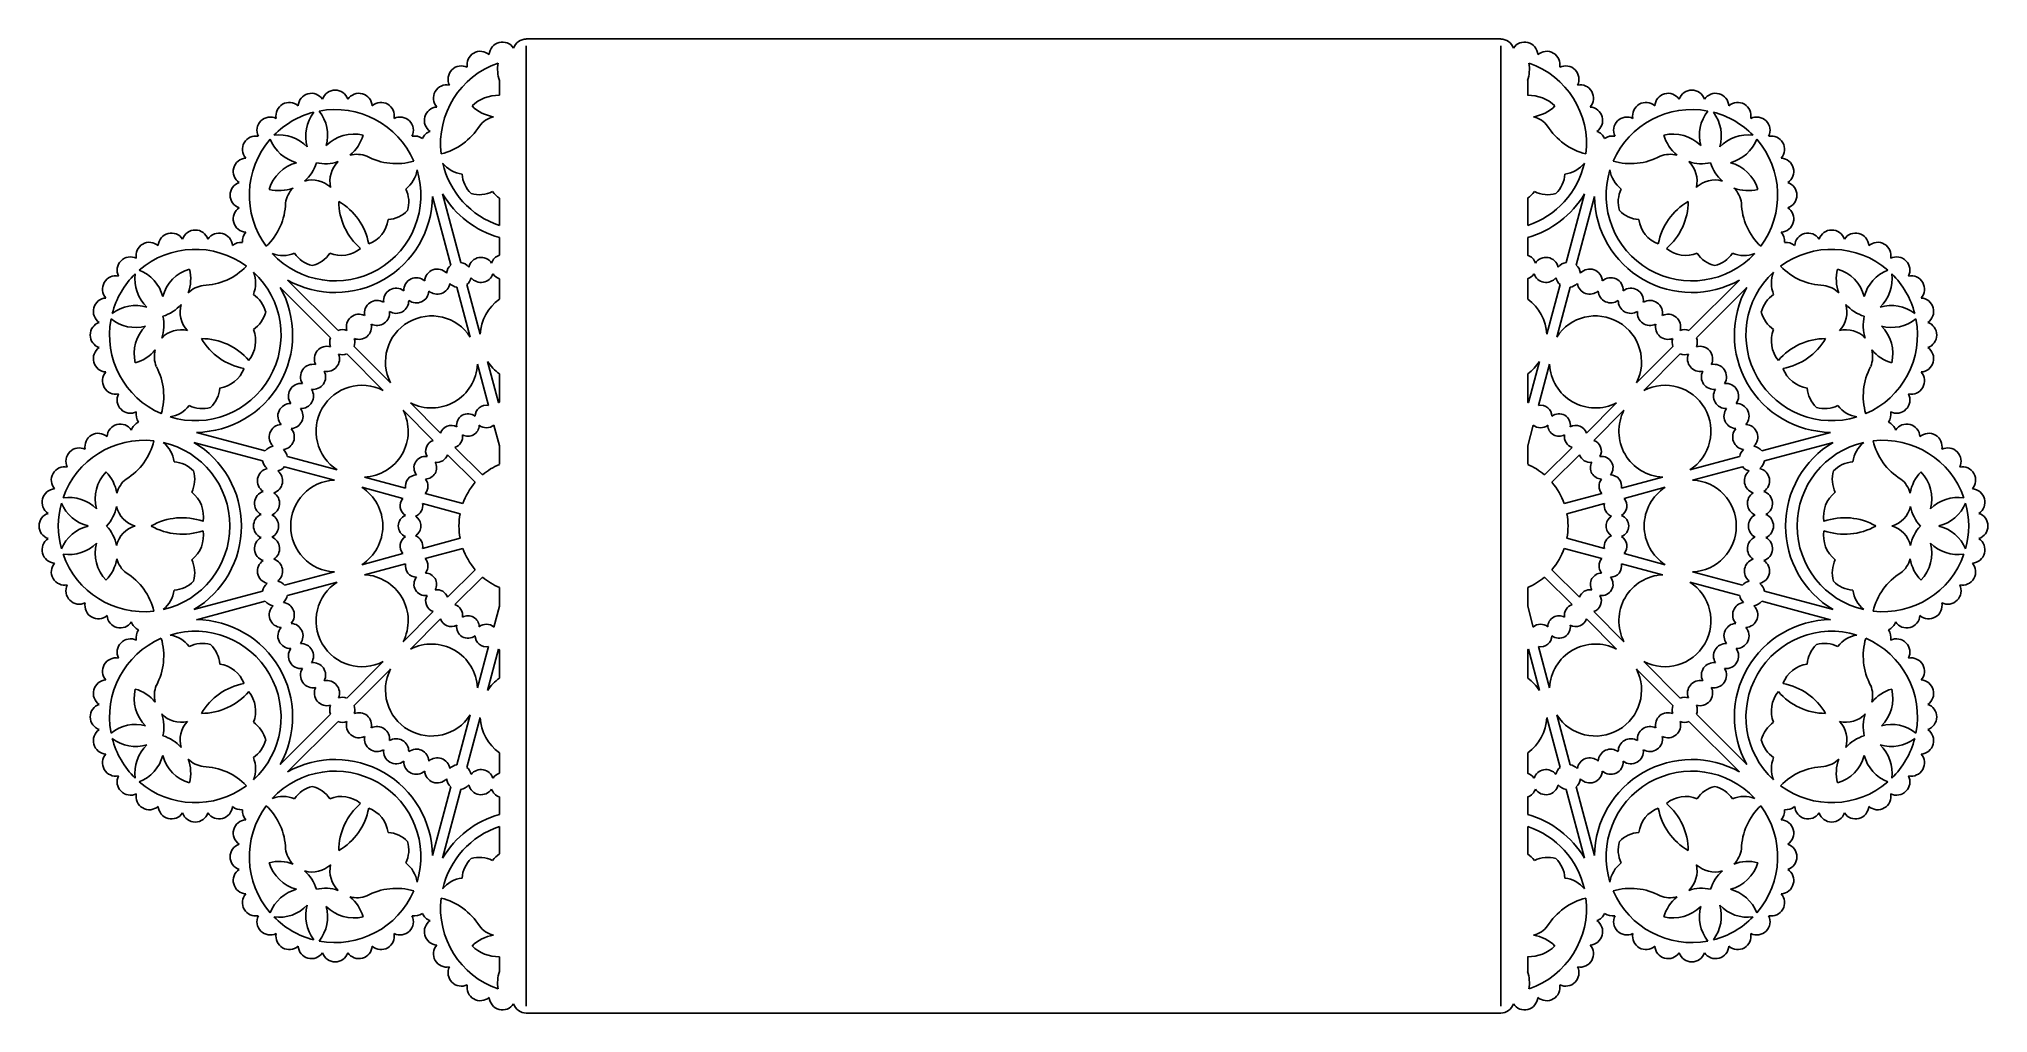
# Model space of a CAD drawing. Extents: x 41 to 331, y 42 to 187.
import ezdxf

# ---------------------------------------------------------------- set-up
doc = ezdxf.new("R2010")
doc.units = 0
doc.layers.get('0').update_dxf_attribs({"linetype": 'CONTINUOUS'})

msp = doc.modelspace()

# ---------------------------------------------------------------- linework, layer by layer
for p, q in [((113.1, 187.2), (258.1, 187.2)), ((113.1, 186.16), (113.1, 43.23)), ((258.1, 186.16), (258.1, 43.23)), ((109.1, 181), (109.1, 178.82)), ((262.1, 181), (262.1, 178.82)), ((101.88, 153.54), (99.15, 163.75)), ((100.65, 164.15), (103.38, 153.94)), ((109.1, 163.52), (109.1, 159.44)), ((262.1, 163.52), (262.1, 159.44)), ((270.54, 164.15), (267.81, 153.94)), ((269.31, 153.54), (272.04, 163.75)), ((109.1, 157.64), (109.1, 155.03)), ((262.1, 157.64), (262.1, 155.03)), ((77.59, 151.3), (85.06, 143.83)), ((109.1, 151.5), (109.1, 148.46)), ((262.1, 151.5), (262.1, 148.46)), ((293.6, 151.3), (286.13, 143.83)), ((83.97, 142.73), (76.49, 150.2)), ((104.75, 142.83), (102.77, 150.24)), ((104.27, 150.64), (106.25, 143.23)), ((266.92, 150.64), (264.94, 143.23)), ((266.44, 142.83), (268.42, 150.24)), ((287.22, 142.73), (294.7, 150.2)), ((91.81, 134.89), (86.38, 140.32)), ((87.48, 141.41), (92.9, 135.99)), ((283.71, 141.41), (278.29, 135.99)), ((279.38, 134.89), (284.81, 140.32)), ((107.48, 132.65), (105.84, 138.78)), ((107.34, 139.19), (108.98, 133.06)), ((109.1, 137.34), (109.1, 133.15)), ((262.1, 137.34), (262.1, 133.15)), ((263.85, 139.19), (262.21, 133.06)), ((263.71, 132.65), (265.35, 138.78)), ((99.25, 127.44), (94.77, 131.93)), ((95.87, 133.03), (100.35, 128.54)), ((275.33, 133.03), (270.84, 128.54)), ((271.94, 127.44), (276.42, 131.93)), ((64.05, 128.64), (74.26, 125.91)), ((109.1, 126.63), (108.26, 129.73)), ((262.1, 126.63), (262.93, 129.73)), ((307.14, 128.64), (296.94, 125.91)), ((73.85, 124.41), (63.64, 127.14)), ((77.55, 125.03), (84.97, 123.04)), ((105.49, 121.21), (101.39, 125.3)), ((102.49, 126.4), (106.59, 122.3)), ((109.1, 126.63), (109.1, 123.88)), ((262.1, 126.63), (262.1, 123.88)), ((268.7, 126.4), (264.6, 122.3)), ((265.7, 121.21), (269.8, 125.3)), ((293.64, 125.03), (286.23, 123.04)), ((297.34, 124.41), (307.55, 127.14)), ((84.56, 121.54), (77.15, 123.53)), ((89.01, 121.96), (95.14, 120.31)), ((282.18, 121.96), (276.05, 120.31)), ((286.63, 121.54), (294.04, 123.53)), ((94.74, 118.81), (88.61, 120.46)), ((98.06, 119.53), (103.66, 118.03)), ((273.13, 119.53), (267.53, 118.03)), ((276.45, 118.81), (282.58, 120.46)), ((103.25, 116.53), (97.66, 118.03)), ((267.94, 116.53), (273.53, 118.03)), ((88.61, 108.94), (94.74, 110.58)), ((97.66, 111.37), (103.25, 112.87)), ((103.66, 111.37), (98.06, 109.87)), ((267.53, 111.37), (273.13, 109.87)), ((273.53, 111.37), (267.94, 112.87)), ((282.58, 108.94), (276.45, 110.58)), ((77.15, 105.87), (84.56, 107.86)), ((95.14, 109.08), (89.01, 107.44)), ((101.39, 104.09), (105.49, 108.19)), ((269.8, 104.09), (265.7, 108.19)), ((276.05, 109.08), (282.18, 107.44)), ((294.04, 105.87), (286.63, 107.86)), ((63.64, 102.25), (73.85, 104.99)), ((84.97, 106.36), (77.55, 104.37)), ((106.59, 107.09), (102.49, 103)), ((109.1, 105.52), (109.1, 102.77)), ((262.1, 105.52), (262.1, 102.77)), ((264.6, 107.09), (268.7, 103)), ((286.23, 106.36), (293.64, 104.37)), ((307.55, 102.25), (297.34, 104.99)), ((74.26, 103.49), (64.05, 100.75)), ((94.77, 97.47), (99.25, 101.96)), ((108.26, 99.66), (109.1, 102.77)), ((262.93, 99.66), (262.1, 102.77)), ((276.42, 97.47), (271.94, 101.96)), ((296.94, 103.49), (307.14, 100.75)), ((100.35, 100.86), (95.87, 96.37)), ((270.84, 100.86), (275.33, 96.37)), ((105.84, 90.61), (107.48, 96.74)), ((108.98, 96.34), (107.34, 90.21)), ((109.1, 96.25), (109.1, 92.06)), ((262.1, 96.25), (262.1, 92.06)), ((262.21, 96.34), (263.85, 90.21)), ((265.35, 90.61), (263.71, 96.74)), ((86.38, 89.08), (91.81, 94.51)), ((92.9, 93.41), (87.48, 87.98)), ((278.29, 93.41), (283.71, 87.98)), ((284.81, 89.08), (279.38, 94.51)), ((76.49, 79.19), (83.97, 86.67)), ((85.06, 85.57), (77.59, 78.1)), ((102.77, 79.16), (104.75, 86.57)), ((106.25, 86.17), (104.27, 78.75)), ((264.94, 86.17), (266.92, 78.75)), ((268.42, 79.16), (266.44, 86.57)), ((286.13, 85.57), (293.6, 78.1)), ((294.7, 79.19), (287.22, 86.67)), ((109.1, 80.94), (109.1, 77.9)), ((262.1, 80.94), (262.1, 77.9)), ((99.15, 65.65), (101.88, 75.86)), ((103.38, 75.46), (100.65, 65.25)), ((267.81, 75.46), (270.54, 65.25)), ((272.04, 65.65), (269.31, 75.86)), ((109.1, 74.37), (109.1, 71.76)), ((262.1, 74.37), (262.1, 71.76)), ((109.1, 69.95), (109.1, 65.88)), ((262.1, 69.95), (262.1, 65.88)), ((109.1, 50.58), (109.1, 48.4)), ((262.1, 50.58), (262.1, 48.4)), ((113.1, 42.2), (258.1, 42.2))]:
    msp.add_line(p, q)
for centre, radius, start, end in [((109.56, 184.75), 1.98, 33.5808, 176.4192), ((113.1, 185.21), 1.98, 90, 161.4192), ((258.1, 185.21), 1.98, 18.5808, 90), ((261.63, 184.75), 1.98, 3.5808, 146.4192), ((113.1, 171.56), 12.76, 109.2062, 186.5808), ((103.44, 181.21), 1.98, 63.5808, 206.4192), ((106.27, 183.38), 1.98, 48.5808, 191.4192), ((114.62, 182.73), 5.79, 171.2787, 197.3918), ((256.57, 182.73), 5.79, 342.6082, 8.7213), ((258.1, 171.56), 12.76, 353.4192, 70.7938), ((264.92, 183.38), 1.98, 348.5808, 131.4192), ((267.75, 181.21), 1.98, 333.5808, 116.4192), ((101.27, 178.39), 1.98, 78.5808, 221.4192), ((269.92, 178.39), 1.98, 318.5808, 101.4192), ((77.84, 175.77), 1.98, 48.5808, 191.4192), ((81.13, 177.13), 1.98, 33.5808, 176.4192), ((84.66, 177.6), 1.98, 18.5808, 161.4192), ((88.2, 177.13), 1.98, 3.5808, 146.4192), ((91.49, 175.77), 1.98, 348.5808, 131.4192), ((99.91, 175.09), 1.98, 93.5808, 236.4192), ((109.02, 173.03), 5.79, 89.26, 133.6072), ((109.1, 181.34), 5.79, 225.2844, 261.0724), ((262.17, 173.03), 5.79, 46.3928, 90.74), ((262.09, 181.34), 5.79, 278.9276, 314.7156), ((271.28, 175.09), 1.98, 303.5808, 86.4192), ((279.7, 175.77), 1.98, 48.5808, 191.4192), ((282.99, 177.13), 1.98, 33.5808, 176.4192), ((286.53, 177.6), 1.98, 18.5808, 161.4192), ((290.06, 177.13), 1.98, 3.5808, 146.4192), ((293.35, 175.77), 1.98, 348.5808, 131.4192), ((75.01, 173.6), 1.98, 63.5808, 206.4192), ((84.66, 163.94), 12.76, 104.508, 135.492), ((86.07, 172.77), 5.79, 142.5452, 196.3928), ((84.66, 163.94), 12.76, 23.4192, 100.7938), ((77.76, 172.85), 5.79, 344.7156, 38.7213), ((94.32, 173.6), 1.98, 333.5808, 116.4192), ((98.24, 179.11), 9.27, 283.6142, 328.2409), ((109.27, 171.77), 4, 105.4451, 141.9745), ((261.92, 171.77), 4, 38.0255, 74.5549), ((272.95, 179.11), 9.27, 211.7591, 256.3858), ((286.53, 163.94), 12.76, 79.2062, 156.5808), ((276.87, 173.6), 1.98, 63.5808, 206.4192), ((293.43, 172.85), 5.79, 141.2787, 195.2844), ((285.13, 172.77), 5.79, 343.6072, 37.4548), ((286.53, 163.94), 12.76, 44.508, 75.492), ((296.18, 173.6), 1.98, 333.5808, 116.4192), ((72.84, 170.77), 1.98, 78.5808, 221.4192), ((84.66, 163.94), 12.76, 139.2062, 216.5808), ((80.4, 174.38), 5.79, 201.2787, 255.2844), ((76.32, 167.14), 5.79, 43.6072, 97.4548), ((87.46, 167.25), 5.79, 76.3928, 135.2844), ((83.23, 174.41), 5.79, 308.9276, 344.7156), ((96.49, 170.77), 1.98, 54.6277, 101.4192), ((99.44, 171.56), 1.98, 108.5808, 155.3723), ((271.75, 171.56), 1.98, 24.6277, 71.4192), ((274.7, 170.77), 1.98, 78.5808, 125.3723), ((283.73, 167.25), 5.79, 44.7156, 103.6072), ((287.96, 174.41), 5.79, 195.2844, 231.0724), ((294.87, 167.14), 5.79, 82.5452, 136.3928), ((290.79, 174.38), 5.79, 284.7156, 338.7213), ((286.53, 163.94), 12.76, 323.4192, 40.7938), ((298.35, 170.77), 1.98, 318.5808, 101.4192), ((71.48, 167.48), 1.98, 93.5808, 236.4192), ((80.4, 163.18), 5.79, 104.7156, 163.6072), ((76.32, 170.41), 5.79, 310.9092, 343.6072), ((83.23, 174.41), 5.79, 256.3928, 289.0908), ((87.88, 166.03), 4, 133.4635, 193.3476), ((87.88, 166.03), 4, 68.0255, 104.5549), ((93.76, 177.91), 9.27, 241.7591, 286.3858), ((104.15, 171.55), 4.5, 219.1106, 262.2956), ((113.1, 171.56), 12.76, 192.883, 251.7317), ((258.1, 171.56), 12.76, 288.2683, 347.117), ((267.04, 171.55), 4.5, 277.7044, 320.8894), ((277.43, 177.91), 9.27, 253.6142, 298.2409), ((283.31, 166.03), 4, 75.4451, 111.9745), ((283.31, 166.03), 4, 346.6524, 46.5365), ((287.96, 174.41), 5.79, 250.9092, 283.6072), ((294.87, 170.41), 5.79, 196.3928, 229.0908), ((290.79, 163.18), 5.79, 16.3928, 75.2844), ((299.71, 167.48), 1.98, 303.5808, 86.4192), ((71.01, 163.94), 1.98, 108.5808, 251.4192), ((84.66, 163.94), 12.76, 222.883, 17.117), ((81.25, 162.21), 4, 46.6524, 106.5365), ((92.42, 168.41), 4.5, 307.7044, 350.8894), ((108.03, 167.42), 4.5, 184.1743, 225.8454), ((263.16, 167.42), 4.5, 314.1546, 355.8257), ((286.53, 163.94), 12.76, 162.883, 317.117), ((278.77, 168.41), 4.5, 189.1106, 232.2956), ((289.94, 162.21), 4, 73.4635, 133.3476), ((300.18, 163.94), 1.98, 288.5808, 71.4192), ((68.02, 163.05), 9.27, 313.6142, 358.2409), ((76.32, 170.41), 5.79, 255.2844, 291.0724), ((81.25, 162.21), 4, 135.4451, 171.9745), ((84.66, 163.94), 14.49, 240.7715, 359.2285), ((94.47, 163.05), 9.27, 180.1953, 229.4937), ((80.54, 155.01), 9.27, 10.5063, 59.8047), ((91.12, 162.89), 4.5, 344.1546, 25.8257), ((113.1, 171.56), 14.49, 210.7715, 253.9706), ((106.12, 168.52), 4.5, 254.1546, 295.8257), ((111.64, 167.22), 4.5, 217.7044, 235.5157), ((259.55, 167.22), 4.5, 304.4843, 322.2956), ((258.1, 171.56), 14.49, 286.0294, 329.2285), ((265.07, 168.52), 4.5, 244.1743, 285.8454), ((286.53, 163.94), 14.49, 180.7715, 299.2285), ((280.07, 162.89), 4.5, 154.1743, 195.8454), ((290.65, 155.01), 9.27, 120.1953, 169.4937), ((276.72, 163.05), 9.27, 310.5063, 359.8047), ((289.94, 162.21), 4, 8.0255, 44.5549), ((294.87, 170.41), 5.79, 248.9276, 284.7156), ((303.17, 163.05), 9.27, 181.7591, 226.3858), ((71.48, 160.41), 1.98, 123.5808, 266.4192), ((88.09, 160.91), 4.5, 290.2895, 352.2956), ((92.22, 164.8), 4.5, 274.1743, 315.8454), ((278.97, 164.8), 4.5, 224.1546, 265.8257), ((283.1, 160.91), 4.5, 187.7044, 249.7105), ((299.71, 160.41), 1.98, 273.5808, 56.4192), ((57.02, 154.95), 1.98, 48.5808, 191.4192), ((60.32, 156.32), 1.98, 33.5808, 176.4192), ((63.85, 156.78), 1.98, 18.5808, 161.4192), ((67.39, 156.32), 1.98, 3.5808, 146.4192), ((70.68, 154.95), 1.98, 84.6277, 131.4192), ((72.84, 157.12), 1.98, 138.5808, 185.3723), ((298.35, 157.12), 1.98, 354.6277, 41.4192), ((300.51, 154.95), 1.98, 48.5808, 95.3723), ((303.81, 156.32), 1.98, 33.5808, 176.4192), ((307.34, 156.78), 1.98, 18.5808, 161.4192), ((310.87, 156.32), 1.98, 3.5808, 146.4192), ((314.17, 154.95), 1.98, 348.5808, 131.4192), ((54.2, 152.78), 1.98, 63.5808, 206.4192), ((63.85, 143.13), 12.76, 53.4192, 130.7938), ((76.92, 159.46), 4.5, 249.1106, 292.2956), ((82.35, 157.83), 4.5, 214.1743, 255.8454), ((80.15, 157.83), 4.5, 284.1546, 325.8257), ((85.57, 159.46), 4.5, 247.7044, 309.7105), ((103.08, 152.09), 1.87, 38.2513, 80.5347), ((106.37, 152.82), 1.87, 33.2513, 166.7487), ((109.72, 153.26), 1.87, 109.5086, 161.7487), ((261.47, 153.26), 1.87, 18.2513, 70.4914), ((264.82, 152.82), 1.87, 13.2513, 146.7487), ((268.11, 152.09), 1.87, 99.4653, 141.7487), ((285.62, 159.46), 4.5, 230.2895, 292.2956), ((291.04, 157.83), 4.5, 214.1743, 255.8454), ((288.84, 157.83), 4.5, 284.1546, 325.8257), ((294.27, 159.46), 4.5, 247.7044, 290.8894), ((307.34, 143.13), 12.76, 49.2062, 126.5808), ((316.99, 152.78), 1.98, 333.5808, 116.4192), ((52.03, 149.96), 1.98, 78.5808, 221.4192), ((63.85, 143.13), 12.76, 134.508, 165.492), ((60.65, 151.48), 5.79, 172.5452, 226.3928), ((53.41, 147.39), 5.79, 14.7156, 68.7213), ((64.62, 147.39), 5.79, 106.3928, 165.2844), ((63.85, 143.13), 12.76, 252.883, 47.117), ((57.38, 151.48), 5.79, 338.9276, 14.7156), ((64.75, 159.77), 9.27, 271.7591, 316.3858), ((68.33, 150.88), 4.5, 337.7044, 20.8894), ((96.74, 149.78), 1.87, 48.2513, 181.7487), ((99.86, 151.08), 1.87, 43.2513, 176.7487), ((99.86, 151.08), 1.87, 228.2513, 351.7487), ((103.08, 152.09), 1.87, 129.4653, 171.7487), ((103.08, 152.09), 1.87, 223.2513, 260.5347), ((103.08, 152.09), 1.87, 309.4653, 346.7487), ((106.37, 152.82), 1.87, 218.2513, 341.7487), ((109.72, 153.26), 1.87, 213.2513, 250.4914), ((261.47, 153.26), 1.87, 289.5086, 326.7487), ((264.82, 152.82), 1.87, 198.2513, 321.7487), ((268.11, 152.09), 1.87, 193.2513, 230.5347), ((268.11, 152.09), 1.87, 279.4653, 316.7487), ((268.11, 152.09), 1.87, 8.2513, 50.5347), ((271.34, 151.08), 1.87, 188.2513, 311.7487), ((271.34, 151.08), 1.87, 3.2513, 136.7487), ((274.46, 149.78), 1.87, 358.2513, 131.7487), ((307.34, 143.13), 12.76, 132.883, 287.117), ((302.86, 150.88), 4.5, 159.1106, 202.2956), ((306.45, 159.77), 9.27, 223.6142, 268.2409), ((313.81, 151.48), 5.79, 165.2844, 201.0724), ((306.57, 147.39), 5.79, 14.7156, 73.6072), ((317.78, 147.39), 5.79, 111.2787, 165.2844), ((310.54, 151.48), 5.79, 313.6072, 7.4548), ((307.34, 143.13), 12.76, 14.508, 45.492), ((319.16, 149.96), 1.98, 318.5808, 101.4192), ((50.66, 146.66), 1.98, 93.5808, 236.4192), ((65.59, 146.55), 4, 98.0255, 134.5549), ((63.85, 143.13), 14.49, 270.7715, 29.2285), ((69.97, 145.45), 4.5, 14.1546, 55.8257), ((90.89, 146.41), 1.87, 58.2513, 191.7487), ((93.74, 148.22), 1.87, 53.2513, 186.7487), ((93.74, 148.22), 1.87, 238.2513, 1.7487), ((96.74, 149.78), 1.87, 233.2513, 356.7487), ((113.1, 142.9), 6.85, 125.7319, 177.2044), ((258.1, 142.9), 6.85, 2.7956, 54.2681), ((274.46, 149.78), 1.87, 183.2513, 306.7487), ((277.45, 148.22), 1.87, 178.2513, 301.7487), ((277.45, 148.22), 1.87, 353.2513, 126.7487), ((280.3, 146.41), 1.87, 348.2513, 121.7487), ((307.34, 143.13), 14.49, 150.7715, 269.2285), ((301.22, 145.45), 4.5, 124.1743, 165.8454), ((305.6, 146.55), 4, 45.4451, 81.9745), ((320.53, 146.66), 1.98, 303.5808, 86.4192), ((50.2, 143.13), 1.98, 108.5808, 251.4192), ((63.85, 143.13), 12.76, 169.2062, 246.5808), ((54.94, 150.04), 5.79, 231.2787, 285.2844), ((55.02, 141.73), 5.79, 73.6072, 127.4548), ((53.39, 144.56), 5.79, 340.9092, 13.6072), ((57.38, 151.48), 5.79, 286.3928, 319.0908), ((65.59, 146.55), 4, 163.4635, 223.3476), ((69.97, 147.65), 4.5, 304.1743, 345.8454), ((88.21, 144.35), 1.87, 63.2513, 196.7487), ((90.89, 146.41), 1.87, 243.2513, 6.7487), ((99, 139.12), 6.85, 32.7956, 207.2044), ((272.19, 139.12), 6.85, 332.7956, 147.2044), ((280.3, 146.41), 1.87, 173.2513, 296.7487), ((282.98, 144.35), 1.87, 343.2513, 116.7487), ((301.22, 147.65), 4.5, 194.1546, 235.8257), ((305.6, 146.55), 4, 316.6524, 16.5365), ((313.81, 151.48), 5.79, 220.9092, 253.6072), ((317.81, 144.56), 5.79, 166.3928, 199.0908), ((307.34, 143.13), 12.76, 293.4192, 10.7938), ((316.17, 141.73), 5.79, 52.5452, 106.3928), ((316.25, 150.04), 5.79, 254.7156, 308.7213), ((320.99, 143.13), 1.98, 288.5808, 71.4192), ((60.54, 140.34), 5.79, 134.7156, 193.6072), ((61.76, 139.92), 4, 76.6524, 136.5365), ((72.79, 147.26), 9.27, 210.1953, 259.4937), ((64.75, 133.33), 9.27, 40.5063, 89.8047), ((68.33, 142.22), 4.5, 320.2895, 22.2956), ((85.72, 142.07), 1.87, 159.4653, 201.7487), ((85.72, 142.07), 1.87, 68.2513, 110.5347), ((85.72, 142.07), 1.87, 339.4653, 16.7487), ((88.21, 144.35), 1.87, 248.2513, 11.7487), ((282.98, 144.35), 1.87, 168.2513, 291.7487), ((285.47, 142.07), 1.87, 163.2513, 200.5347), ((285.47, 142.07), 1.87, 69.4653, 111.7487), ((285.47, 142.07), 1.87, 338.2513, 20.5347), ((302.86, 142.22), 4.5, 157.7044, 219.7105), ((306.45, 133.33), 9.27, 90.1953, 139.4937), ((298.4, 147.26), 9.27, 280.5063, 329.8047), ((309.43, 139.92), 4, 43.4635, 103.3476), ((310.65, 140.34), 5.79, 346.3928, 45.2844), ((50.66, 139.6), 1.98, 123.5808, 266.4192), ((53.39, 144.56), 5.79, 285.2844, 321.0724), ((61.76, 139.92), 4, 165.4451, 201.9745), ((83.44, 139.58), 1.87, 73.2513, 206.7487), ((83.44, 139.58), 1.87, 258.2513, 21.7487), ((85.72, 142.07), 1.87, 253.2513, 290.5347), ((285.47, 142.07), 1.87, 249.4653, 286.7487), ((287.75, 139.58), 1.87, 158.2513, 281.7487), ((287.75, 139.58), 1.87, 333.2513, 106.7487), ((309.43, 139.92), 4, 338.0255, 14.5549), ((317.81, 144.56), 5.79, 218.9276, 254.7156), ((320.53, 139.6), 1.98, 273.5808, 56.4192), ((52.03, 136.3), 1.98, 138.5808, 281.4192), ((49.89, 134.03), 9.27, 343.6142, 28.2409), ((66.88, 139.7), 4.5, 277.7044, 339.7105), ((81.38, 136.9), 1.87, 78.2513, 211.7487), ((81.38, 136.9), 1.87, 263.2513, 26.7487), ((99, 139.12), 6.85, 242.7956, 357.2044), ((113.1, 142.9), 6.85, 212.7956, 234.2681), ((258.1, 142.9), 6.85, 305.7319, 327.2044), ((272.19, 139.12), 6.85, 182.7956, 297.2044), ((289.81, 136.9), 1.87, 153.2513, 276.7487), ((289.81, 136.9), 1.87, 328.2513, 101.7487), ((304.31, 139.7), 4.5, 200.2895, 262.2956), ((321.3, 134.03), 9.27, 151.7591, 196.3858), ((319.16, 136.3), 1.98, 258.5808, 41.4192), ((54.2, 133.47), 1.98, 153.5808, 296.4192), ((63, 135.57), 4.5, 314.1546, 355.8257), ((79.57, 134.05), 1.87, 83.2513, 216.7487), ((79.57, 134.05), 1.87, 268.2513, 31.7487), ((88.68, 128.8), 6.85, 62.7956, 237.2044), ((282.52, 128.8), 6.85, 302.7956, 117.2044), ((291.62, 134.05), 1.87, 148.2513, 271.7487), ((291.62, 134.05), 1.87, 323.2513, 96.7487), ((308.19, 135.57), 4.5, 184.1743, 225.8454), ((316.99, 133.47), 1.98, 243.5808, 26.4192), ((57.02, 131.3), 1.98, 168.5808, 215.3723), ((59.38, 135.38), 4.5, 279.1106, 322.2956), ((64.9, 136.67), 4.5, 244.1743, 285.8454), ((78.01, 131.06), 1.87, 88.2513, 221.7487), ((78.01, 131.06), 1.87, 273.2513, 36.7487), ((88.68, 128.8), 6.85, 272.7956, 27.2044), ((104.42, 129.73), 1.68, 50.9277, 189.0723), ((107.16, 131), 1.68, 79.0478, 179.0723), ((110.08, 131.79), 1.68, 125.9377, 130.9522), ((261.11, 131.79), 1.68, 49.0478, 54.0623), ((264.03, 131), 1.68, 0.9277, 100.9522), ((266.77, 129.73), 1.68, 350.9277, 129.0723), ((282.52, 128.8), 6.85, 152.7956, 267.2044), ((293.18, 131.06), 1.87, 143.2513, 266.7487), ((293.18, 131.06), 1.87, 318.2513, 91.7487), ((306.29, 136.67), 4.5, 254.1546, 295.8257), ((311.81, 135.38), 4.5, 217.7044, 260.8894), ((314.17, 131.3), 1.98, 324.6277, 11.4192), ((49.41, 126.52), 1.98, 48.5808, 191.4192), ((52.7, 127.89), 1.98, 33.5808, 176.4192), ((56.23, 128.35), 1.98, 114.6277, 161.4192), ((76.72, 127.94), 1.87, 93.2513, 226.7487), ((76.72, 127.94), 1.87, 278.2513, 41.7487), ((101.94, 127.99), 1.68, 60.9277, 160.9522), ((101.94, 127.99), 1.68, 289.0478, 9.0723), ((104.42, 129.73), 1.68, 240.9277, 359.0723), ((107.16, 131), 1.68, 230.9277, 310.9522), ((264.03, 131), 1.68, 229.0478, 309.0723), ((266.77, 129.73), 1.68, 180.9277, 299.0723), ((269.25, 127.99), 1.68, 170.9277, 250.9522), ((269.25, 127.99), 1.68, 19.0478, 119.0723), ((294.47, 127.94), 1.87, 138.2513, 261.7487), ((294.47, 127.94), 1.87, 313.2513, 86.7487), ((314.96, 128.35), 1.98, 18.5808, 65.3723), ((318.49, 127.89), 1.98, 3.5808, 146.4192), ((321.78, 126.52), 1.98, 348.5808, 131.4192), ((56.23, 114.7), 12.76, 83.4192, 160.7938), ((46.58, 124.35), 1.98, 63.5808, 206.4192), ((48.69, 129.56), 9.27, 301.7591, 346.3858), ((56.23, 114.7), 12.76, 282.883, 77.117), ((56.24, 123.65), 4.5, 7.7044, 50.8894), ((56.23, 114.7), 14.49, 300.7715, 59.2285), ((75.7, 124.72), 1.87, 98.2513, 140.5347), ((75.7, 124.72), 1.87, 9.4653, 46.7487), ((98.07, 123.37), 1.68, 80.9277, 219.0723), ((99.8, 125.85), 1.68, 109.0478, 209.0723), ((99.8, 125.85), 1.68, 260.9277, 340.9522), ((271.39, 125.85), 1.68, 199.0478, 279.0723), ((271.39, 125.85), 1.68, 330.9277, 70.9522), ((273.12, 123.37), 1.68, 320.9277, 99.0723), ((295.49, 124.72), 1.87, 133.2513, 170.5347), ((295.49, 124.72), 1.87, 39.4653, 81.7487), ((314.96, 114.7), 14.49, 120.7715, 239.2285), ((314.96, 114.7), 12.76, 102.883, 257.117), ((314.95, 123.65), 4.5, 129.1106, 172.2956), ((314.96, 114.7), 12.76, 19.2062, 96.5808), ((322.5, 129.56), 9.27, 193.6142, 238.2409), ((324.61, 124.35), 1.98, 333.5808, 116.4192), ((44.41, 121.53), 1.98, 78.5808, 221.4192), ((54.76, 118.77), 5.79, 136.3928, 195.2844), ((46.45, 118.69), 5.79, 8.9276, 44.7156), ((60.37, 119.76), 4.5, 44.1546, 85.8257), ((59.27, 121.67), 4.5, 334.1743, 15.8454), ((74.97, 121.42), 1.87, 103.2513, 236.7487), ((75.7, 124.72), 1.87, 189.4653, 231.7487), ((74.97, 121.42), 1.87, 288.2513, 51.7487), ((75.7, 124.72), 1.87, 283.2513, 320.5347), ((96.79, 120.63), 1.68, 90.9277, 190.9522), ((98.07, 123.37), 1.68, 270.9277, 29.0723), ((113.1, 114.7), 10.01, 113.5512, 130.5518), ((258.1, 114.7), 10.01, 49.4482, 66.4488), ((273.12, 123.37), 1.68, 150.9277, 269.0723), ((274.4, 120.63), 1.68, 349.0478, 89.0723), ((295.49, 124.72), 1.87, 219.4653, 256.7487), ((296.22, 121.42), 1.87, 128.2513, 251.7487), ((295.49, 124.72), 1.87, 308.2513, 350.5347), ((296.22, 121.42), 1.87, 303.2513, 76.7487), ((311.92, 121.67), 4.5, 164.1546, 205.8257), ((310.82, 119.76), 4.5, 94.1743, 135.8454), ((324.74, 118.69), 5.79, 135.2844, 171.0724), ((316.43, 118.77), 5.79, 344.7156, 43.6072), ((326.78, 121.53), 1.98, 318.5808, 101.4192), ((43.04, 118.23), 1.98, 93.5808, 236.4192), ((45.06, 113.17), 5.79, 44.7156, 98.7213), ((56.03, 118.53), 4, 128.0255, 164.5549), ((60.57, 116.15), 4.5, 350.2895, 52.2956), ((74.53, 118.07), 1.87, 108.2513, 241.7487), ((74.53, 118.07), 1.87, 293.2513, 56.7487), ((84.9, 114.7), 6.85, 92.7956, 267.2044), ((84.9, 114.7), 6.85, 302.7956, 57.2044), ((96.79, 120.63), 1.68, 319.0478, 39.0723), ((113.1, 114.7), 10.01, 139.4482, 160.5518), ((258.1, 114.7), 10.01, 19.4482, 40.5518), ((274.4, 120.63), 1.68, 140.9277, 220.9522), ((286.29, 114.7), 6.85, 122.7956, 237.2044), ((286.29, 114.7), 6.85, 272.7956, 87.2044), ((296.66, 118.07), 1.87, 123.2513, 246.7487), ((296.66, 118.07), 1.87, 298.2513, 71.7487), ((310.62, 116.15), 4.5, 127.7044, 189.7105), ((315.16, 118.53), 4, 15.4451, 51.9745), ((326.13, 113.17), 5.79, 81.2787, 135.2844), ((328.15, 118.23), 1.98, 303.5808, 86.4192), ((42.58, 114.7), 1.98, 108.5808, 251.4192), ((56.23, 114.7), 12.76, 164.508, 195.492), ((49.29, 120.33), 5.79, 202.5452, 256.3928), ((46.45, 118.69), 5.79, 316.3928, 349.0908), ((56.03, 118.53), 4, 193.4635, 253.3476), ((74.38, 114.7), 1.87, 113.2513, 246.7487), ((74.38, 114.7), 1.87, 298.2513, 61.7487), ((95.74, 114.7), 1.68, 110.9277, 249.0723), ((96.01, 117.71), 1.68, 139.0478, 239.0723), ((96.01, 117.71), 1.68, 290.9277, 10.9522), ((95.74, 114.7), 1.68, 300.9277, 59.0723), ((113.1, 114.7), 10.01, 169.4482, 190.5518), ((258.1, 114.7), 10.01, 349.4482, 10.5518), ((275.18, 117.71), 1.68, 169.0478, 249.0723), ((275.45, 114.7), 1.68, 120.9277, 239.0723), ((275.18, 117.71), 1.68, 300.9277, 40.9522), ((275.45, 114.7), 1.68, 290.9277, 69.0723), ((296.81, 114.7), 1.87, 118.2513, 241.7487), ((296.81, 114.7), 1.87, 293.2513, 66.7487), ((315.16, 118.53), 4, 286.6524, 346.5365), ((324.74, 118.69), 5.79, 190.9092, 223.6072), ((321.91, 120.33), 5.79, 283.6072, 337.4548), ((314.96, 114.7), 12.76, 344.508, 15.492), ((328.61, 114.7), 1.98, 288.5808, 71.4192), ((49.29, 109.07), 5.79, 103.6072, 157.4548), ((46.45, 110.7), 5.79, 10.9092, 43.6072), ((56.03, 110.87), 4, 106.6524, 166.5365), ((61.91, 106.66), 9.27, 70.5063, 119.8047), ((61.91, 122.74), 9.27, 240.1953, 289.4937), ((60.57, 113.24), 4.5, 307.7044, 9.7105), ((96.01, 111.69), 1.68, 120.9277, 220.9522), ((96.01, 111.69), 1.68, 349.0478, 69.0723), ((275.18, 111.69), 1.68, 110.9277, 190.9522), ((275.18, 111.69), 1.68, 319.0478, 59.0723), ((310.62, 113.24), 4.5, 170.2895, 232.2956), ((309.28, 106.66), 9.27, 60.1953, 109.4937), ((309.28, 122.74), 9.27, 250.5063, 299.8047), ((315.16, 110.87), 4, 13.4635, 73.3476), ((324.74, 110.7), 5.79, 136.3928, 169.0908), ((321.91, 109.07), 5.79, 22.5452, 76.3928), ((43.04, 111.16), 1.98, 123.5808, 266.4192), ((45.06, 116.23), 5.79, 261.2787, 315.2844), ((56.23, 114.7), 12.76, 199.2062, 276.5808), ((54.76, 110.62), 5.79, 164.7156, 223.6072), ((74.53, 111.32), 1.87, 118.2513, 251.7487), ((74.53, 111.32), 1.87, 303.2513, 66.7487), ((113.1, 114.7), 10.01, 199.4482, 220.5518), ((258.1, 114.7), 10.01, 319.4482, 340.5518), ((296.66, 111.32), 1.87, 113.2513, 236.7487), ((296.66, 111.32), 1.87, 288.2513, 61.7487), ((314.96, 114.7), 12.76, 263.4192, 340.7938), ((316.43, 110.62), 5.79, 316.3928, 15.2844), ((326.13, 116.23), 5.79, 224.7156, 278.7213), ((328.15, 111.16), 1.98, 273.5808, 56.4192), ((44.41, 107.87), 1.98, 138.5808, 281.4192), ((46.45, 110.7), 5.79, 315.2844, 351.0724), ((56.03, 110.87), 4, 195.4451, 231.9745), ((48.69, 99.84), 9.27, 13.6142, 58.2409), ((59.27, 107.73), 4.5, 344.1546, 25.8257), ((74.97, 107.98), 1.87, 123.2513, 256.7487), ((74.97, 107.98), 1.87, 308.2513, 71.7487), ((88.68, 100.6), 6.85, 332.7956, 87.2044), ((96.79, 108.76), 1.68, 169.0478, 269.0723), ((96.79, 108.76), 1.68, 320.9277, 40.9522), ((98.07, 106.02), 1.68, 330.9277, 89.0723), ((273.12, 106.02), 1.68, 90.9277, 209.0723), ((274.4, 108.76), 1.68, 139.0478, 219.0723), ((274.4, 108.76), 1.68, 270.9277, 10.9522), ((282.52, 100.6), 6.85, 92.7956, 207.2044), ((296.22, 107.98), 1.87, 108.2513, 231.7487), ((296.22, 107.98), 1.87, 283.2513, 56.7487), ((311.92, 107.73), 4.5, 154.1743, 195.8454), ((322.5, 99.84), 9.27, 121.7591, 166.3858), ((315.16, 110.87), 4, 308.0255, 344.5549), ((324.74, 110.7), 5.79, 188.9276, 224.7156), ((326.78, 107.87), 1.98, 258.5808, 41.4192), ((46.58, 105.04), 1.98, 153.5808, 296.4192), ((56.24, 105.75), 4.5, 309.1106, 352.2956), ((60.37, 109.63), 4.5, 274.1743, 315.8454), ((75.7, 104.68), 1.87, 128.2513, 170.5347), ((75.7, 104.68), 1.87, 39.4653, 76.7487), ((88.68, 100.6), 6.85, 122.7956, 297.2044), ((98.07, 106.02), 1.68, 140.9277, 279.0723), ((99.8, 103.54), 1.68, 19.0478, 99.0723), ((113.1, 114.7), 10.01, 229.4482, 246.4488), ((258.1, 114.7), 10.01, 293.5512, 310.5518), ((271.39, 103.54), 1.68, 80.9277, 160.9522), ((273.12, 106.02), 1.68, 260.9277, 39.0723), ((282.52, 100.6), 6.85, 242.7956, 57.2044), ((295.49, 104.68), 1.87, 103.2513, 140.5347), ((295.49, 104.68), 1.87, 9.4653, 51.7487), ((310.82, 109.63), 4.5, 224.1546, 265.8257), ((314.95, 105.75), 4.5, 187.7044, 230.8894), ((324.61, 105.04), 1.98, 243.5808, 26.4192), ((49.41, 102.87), 1.98, 168.5808, 311.4192), ((75.7, 104.68), 1.87, 219.4653, 261.7487), ((76.72, 101.46), 1.87, 133.2513, 266.7487), ((75.7, 104.68), 1.87, 313.2513, 350.5347), ((76.72, 101.46), 1.87, 318.2513, 81.7487), ((99.8, 103.54), 1.68, 150.9277, 250.9522), ((101.94, 101.41), 1.68, 350.9277, 70.9522), ((269.25, 101.41), 1.68, 109.0478, 189.0723), ((271.39, 103.54), 1.68, 289.0478, 29.0723), ((294.47, 101.46), 1.87, 98.2513, 221.7487), ((295.49, 104.68), 1.87, 189.4653, 226.7487), ((294.47, 101.46), 1.87, 273.2513, 46.7487), ((295.49, 104.68), 1.87, 278.2513, 320.5347), ((321.78, 102.87), 1.98, 228.5808, 11.4192), ((52.7, 101.51), 1.98, 183.5808, 326.4192), ((56.23, 101.04), 1.98, 198.5808, 245.3723), ((57.02, 98.09), 1.98, 144.6277, 191.4192), ((63.85, 86.27), 12.76, 312.883, 107.117), ((63.85, 86.27), 14.49, 330.7715, 89.2285), ((78.01, 98.34), 1.87, 138.2513, 271.7487), ((78.01, 98.34), 1.87, 323.2513, 86.7487), ((101.94, 101.41), 1.68, 199.0478, 299.0723), ((104.42, 99.67), 1.68, 170.9277, 309.0723), ((104.42, 99.67), 1.68, 0.9277, 119.0723), ((107.16, 98.39), 1.68, 49.0478, 129.0723), ((264.03, 98.39), 1.68, 50.9277, 130.9522), ((266.77, 99.67), 1.68, 60.9277, 179.0723), ((266.77, 99.67), 1.68, 230.9277, 9.0723), ((269.25, 101.41), 1.68, 240.9277, 340.9522), ((293.18, 98.34), 1.87, 93.2513, 216.7487), ((307.34, 86.27), 14.49, 90.7715, 209.2285), ((293.18, 98.34), 1.87, 268.2513, 41.7487), ((307.34, 86.27), 12.76, 72.883, 227.117), ((314.96, 101.04), 1.98, 294.6277, 341.4192), ((314.17, 98.09), 1.98, 348.5808, 35.3723), ((318.49, 101.51), 1.98, 213.5808, 356.4192), ((63.85, 86.27), 12.76, 113.4192, 190.7938), ((54.2, 95.92), 1.98, 63.5808, 206.4192), ((49.89, 95.36), 9.27, 331.7591, 16.3858), ((59.38, 94.02), 4.5, 37.7044, 80.8894), ((64.9, 92.72), 4.5, 74.1546, 115.8257), ((63, 93.82), 4.5, 4.1743, 45.8454), ((79.57, 95.34), 1.87, 143.2513, 276.7487), ((79.57, 95.34), 1.87, 328.2513, 91.7487), ((99, 90.28), 6.85, 2.7956, 117.2044), ((107.16, 98.39), 1.68, 180.9277, 280.9522), ((110.08, 97.61), 1.68, 229.0478, 234.0623), ((261.11, 97.61), 1.68, 305.9377, 310.9522), ((264.03, 98.39), 1.68, 259.0478, 359.0723), ((272.19, 90.28), 6.85, 62.7956, 177.2044), ((291.62, 95.34), 1.87, 88.2513, 211.7487), ((291.62, 95.34), 1.87, 263.2513, 36.7487), ((308.19, 93.82), 4.5, 134.1546, 175.8257), ((306.29, 92.72), 4.5, 64.1743, 105.8454), ((311.81, 94.02), 4.5, 99.1106, 142.2956), ((321.3, 95.36), 9.27, 163.6142, 208.2409), ((307.34, 86.27), 12.76, 349.2062, 66.5808), ((316.99, 95.92), 1.98, 333.5808, 116.4192), ((52.03, 93.09), 1.98, 78.5808, 221.4192), ((66.88, 89.69), 4.5, 20.2895, 82.2956), ((81.38, 92.49), 1.87, 148.2513, 281.7487), ((81.38, 92.49), 1.87, 333.2513, 96.7487), ((99, 90.28), 6.85, 152.7956, 327.2044), ((272.19, 90.28), 6.85, 212.7956, 27.2044), ((289.81, 92.49), 1.87, 83.2513, 206.7487), ((289.81, 92.49), 1.87, 258.2513, 31.7487), ((304.31, 89.69), 4.5, 97.7044, 159.7105), ((319.16, 93.09), 1.98, 318.5808, 101.4192), ((50.66, 89.8), 1.98, 93.5808, 236.4192), ((60.54, 89.06), 5.79, 166.3928, 225.2844), ((53.39, 84.84), 5.79, 38.9276, 74.7156), ((61.76, 89.48), 4, 158.0255, 194.5549), ((72.79, 82.14), 9.27, 100.5063, 149.8047), ((64.75, 96.07), 9.27, 270.1953, 319.4937), ((68.33, 87.18), 4.5, 337.7044, 39.7105), ((83.44, 89.82), 1.87, 153.2513, 286.7487), ((83.44, 89.82), 1.87, 338.2513, 101.7487), ((113.1, 86.5), 6.85, 125.7319, 147.2044), ((258.1, 86.5), 6.85, 32.7956, 54.2681), ((287.75, 89.82), 1.87, 78.2513, 201.7487), ((287.75, 89.82), 1.87, 253.2513, 26.7487), ((302.86, 87.18), 4.5, 140.2895, 202.2956), ((306.45, 96.07), 9.27, 220.5063, 269.8047), ((298.4, 82.14), 9.27, 30.1953, 79.4937), ((309.43, 89.48), 4, 345.4451, 21.9745), ((317.81, 84.84), 5.79, 105.2844, 141.0724), ((310.65, 89.06), 5.79, 314.7156, 13.6072), ((320.53, 89.8), 1.98, 303.5808, 86.4192), ((50.2, 86.27), 1.98, 108.5808, 251.4192), ((85.72, 87.33), 1.87, 158.2513, 200.5347), ((85.72, 87.33), 1.87, 69.4653, 106.7487), ((85.72, 87.33), 1.87, 343.2513, 20.5347), ((285.47, 87.33), 1.87, 159.4653, 196.7487), ((285.47, 87.33), 1.87, 73.2513, 110.5347), ((285.47, 87.33), 1.87, 339.4653, 21.7487), ((320.99, 86.27), 1.98, 288.5808, 71.4192), ((50.66, 82.73), 1.98, 123.5808, 266.4192), ((54.94, 79.36), 5.79, 74.7156, 128.7213), ((61.76, 89.48), 4, 223.4635, 283.3476), ((53.39, 84.84), 5.79, 346.3928, 19.0908), ((65.59, 82.85), 4, 136.6524, 196.5365), ((69.97, 81.75), 4.5, 14.1546, 55.8257), ((85.72, 87.33), 1.87, 249.4653, 291.7487), ((88.21, 85.04), 1.87, 163.2513, 296.7487), ((88.21, 85.04), 1.87, 348.2513, 111.7487), ((90.89, 82.99), 1.87, 353.2513, 116.7487), ((113.1, 86.5), 6.85, 182.7956, 234.2681), ((258.1, 86.5), 6.85, 305.7319, 357.2044), ((280.3, 82.99), 1.87, 63.2513, 186.7487), ((282.98, 85.04), 1.87, 68.2513, 191.7487), ((282.98, 85.04), 1.87, 243.2513, 16.7487), ((285.47, 87.33), 1.87, 248.2513, 290.5347), ((301.22, 81.75), 4.5, 124.1743, 165.8454), ((309.43, 89.48), 4, 256.6524, 316.5365), ((305.6, 82.85), 4, 343.4635, 43.3476), ((317.81, 84.84), 5.79, 160.9092, 193.6072), ((316.25, 79.36), 5.79, 51.2787, 105.2844), ((320.53, 82.73), 1.98, 273.5808, 56.4192), ((55.02, 87.67), 5.79, 232.5452, 286.3928), ((63.85, 86.27), 12.76, 194.508, 225.492), ((60.65, 77.92), 5.79, 133.6072, 187.4548), ((57.38, 77.92), 5.79, 40.9092, 73.6072), ((69.97, 83.95), 4.5, 304.1743, 345.8454), ((90.89, 82.99), 1.87, 168.2513, 301.7487), ((93.74, 81.17), 1.87, 173.2513, 306.7487), ((93.74, 81.17), 1.87, 358.2513, 121.7487), ((96.74, 79.61), 1.87, 3.2513, 126.7487), ((274.46, 79.61), 1.87, 53.2513, 176.7487), ((277.45, 81.17), 1.87, 58.2513, 181.7487), ((277.45, 81.17), 1.87, 233.2513, 6.7487), ((280.3, 82.99), 1.87, 238.2513, 11.7487), ((301.22, 83.95), 4.5, 194.1546, 235.8257), ((313.81, 77.92), 5.79, 106.3928, 139.0908), ((316.17, 87.67), 5.79, 253.6072, 307.4548), ((310.54, 77.92), 5.79, 352.5452, 46.3928), ((307.34, 86.27), 12.76, 314.508, 345.492), ((52.03, 79.44), 1.98, 138.5808, 281.4192), ((53.41, 82), 5.79, 291.2787, 345.2844), ((64.62, 82), 5.79, 194.7156, 253.6072), ((65.59, 82.85), 4, 225.4451, 261.9745), ((57.38, 77.92), 5.79, 345.2844, 21.0724), ((64.75, 69.63), 9.27, 43.6142, 88.2409), ((68.33, 78.52), 4.5, 339.1106, 22.2956), ((84.66, 65.45), 14.49, 0.7715, 119.2285), ((96.74, 79.61), 1.87, 178.2513, 311.7487), ((99.86, 78.32), 1.87, 8.2513, 131.7487), ((103.08, 77.31), 1.87, 99.4653, 136.7487), ((103.08, 77.31), 1.87, 13.2513, 50.5347), ((106.37, 76.57), 1.87, 18.2513, 141.7487), ((264.82, 76.57), 1.87, 38.2513, 161.7487), ((268.11, 77.31), 1.87, 129.4653, 166.7487), ((268.11, 77.31), 1.87, 43.2513, 80.5347), ((271.34, 78.32), 1.87, 48.2513, 171.7487), ((286.53, 65.45), 14.49, 60.7715, 179.2285), ((274.46, 79.61), 1.87, 228.2513, 1.7487), ((302.86, 78.52), 4.5, 157.7044, 200.8894), ((306.45, 69.63), 9.27, 91.7591, 136.3858), ((305.6, 82.85), 4, 278.0255, 314.5549), ((313.81, 77.92), 5.79, 158.9276, 194.7156), ((306.57, 82), 5.79, 286.3928, 345.2844), ((317.78, 82), 5.79, 194.7156, 248.7213), ((319.16, 79.44), 1.98, 258.5808, 41.4192), ((54.2, 76.61), 1.98, 153.5808, 296.4192), ((63.85, 86.27), 12.76, 229.2062, 306.5808), ((84.66, 65.45), 12.76, 342.883, 137.117), ((82.35, 71.57), 4.5, 104.1546, 145.8257), ((80.15, 71.57), 4.5, 34.1743, 75.8454), ((99.86, 78.32), 1.87, 183.2513, 316.7487), ((103.08, 77.31), 1.87, 188.2513, 230.5347), ((103.08, 77.31), 1.87, 279.4653, 321.7487), ((106.37, 76.57), 1.87, 193.2513, 326.7487), ((109.72, 76.13), 1.87, 198.2513, 250.4914), ((109.72, 76.13), 1.87, 109.5086, 146.7487), ((261.47, 76.13), 1.87, 33.2513, 70.4914), ((261.47, 76.13), 1.87, 289.5086, 341.7487), ((264.82, 76.57), 1.87, 213.2513, 346.7487), ((268.11, 77.31), 1.87, 218.2513, 260.5347), ((268.11, 77.31), 1.87, 309.4653, 351.7487), ((271.34, 78.32), 1.87, 223.2513, 356.7487), ((286.53, 65.45), 12.76, 42.883, 197.117), ((291.04, 71.57), 4.5, 104.1546, 145.8257), ((288.84, 71.57), 4.5, 34.1743, 75.8454), ((307.34, 86.27), 12.76, 233.4192, 310.7938), ((316.99, 76.61), 1.98, 243.5808, 26.4192), ((57.02, 74.44), 1.98, 168.5808, 311.4192), ((60.32, 73.08), 1.98, 183.5808, 326.4192), ((67.39, 73.08), 1.98, 213.5808, 356.4192), ((70.68, 74.44), 1.98, 228.5808, 275.3723), ((84.66, 65.45), 12.76, 143.4192, 220.7938), ((68.02, 66.35), 9.27, 1.7591, 46.3858), ((76.92, 69.94), 4.5, 67.7044, 110.8894), ((85.57, 69.94), 4.5, 50.2895, 112.2956), ((94.47, 66.35), 9.27, 130.5063, 179.8047), ((80.54, 74.39), 9.27, 300.1953, 349.4937), ((88.09, 68.48), 4.5, 7.7044, 69.7105), ((283.1, 68.48), 4.5, 110.2895, 172.2956), ((290.65, 74.39), 9.27, 190.5063, 239.8047), ((285.62, 69.94), 4.5, 67.7044, 129.7105), ((276.72, 66.35), 9.27, 0.1953, 49.4937), ((294.27, 69.94), 4.5, 69.1106, 112.2956), ((303.17, 66.35), 9.27, 133.6142, 178.2409), ((286.53, 65.45), 12.76, 319.2062, 36.5808), ((300.51, 74.44), 1.98, 264.6277, 311.4192), ((303.81, 73.08), 1.98, 183.5808, 326.4192), ((310.87, 73.08), 1.98, 213.5808, 356.4192), ((314.17, 74.44), 1.98, 228.5808, 11.4192), ((63.85, 72.61), 1.98, 198.5808, 341.4192), ((71.48, 68.99), 1.98, 93.5808, 236.4192), ((72.84, 72.28), 1.98, 174.6277, 221.4192), ((113.1, 57.84), 14.49, 106.0294, 149.2285), ((113.1, 57.84), 12.76, 108.2683, 167.117), ((258.1, 57.84), 14.49, 30.7715, 73.9706), ((258.1, 57.84), 12.76, 12.883, 71.7317), ((298.35, 72.28), 1.98, 318.5808, 5.3723), ((299.71, 68.99), 1.98, 303.5808, 86.4192), ((307.34, 72.61), 1.98, 198.5808, 341.4192), ((71.01, 65.45), 1.98, 108.5808, 251.4192), ((92.22, 64.6), 4.5, 44.1546, 85.8257), ((91.12, 66.5), 4.5, 334.1743, 15.8454), ((280.07, 66.5), 4.5, 164.1546, 205.8257), ((278.97, 64.6), 4.5, 94.1743, 135.8454), ((300.18, 65.45), 1.98, 288.5808, 71.4192), ((76.32, 58.98), 5.79, 68.9276, 104.7156), ((80.4, 66.22), 5.79, 196.3928, 255.2844), ((81.25, 67.19), 4, 188.0255, 224.5549), ((81.25, 67.19), 4, 253.4635, 313.3476), ((87.88, 63.36), 4, 166.6524, 226.5365), ((92.42, 60.99), 4.5, 9.1106, 52.2956), ((108.03, 61.97), 4.5, 134.1546, 175.8257), ((106.12, 60.87), 4.5, 64.1743, 105.8454), ((111.64, 62.17), 4.5, 124.4843, 142.2956), ((259.55, 62.17), 4.5, 37.7044, 55.5157), ((265.07, 60.87), 4.5, 74.1546, 115.8257), ((263.16, 61.97), 4.5, 4.1743, 45.8454), ((278.77, 60.99), 4.5, 127.7044, 170.8894), ((283.31, 63.36), 4, 313.4635, 13.3476), ((289.94, 67.19), 4, 226.6524, 286.5365), ((290.79, 66.22), 5.79, 284.7156, 343.6072), ((289.94, 67.19), 4, 315.4451, 351.9745), ((294.87, 58.98), 5.79, 75.2844, 111.0724), ((71.48, 61.92), 1.98, 123.5808, 266.4192), ((76.32, 58.98), 5.79, 16.3928, 49.0908), ((104.15, 57.84), 4.5, 97.7044, 140.8894), ((267.04, 57.84), 4.5, 39.1106, 82.2956), ((294.87, 58.98), 5.79, 130.9092, 163.6072), ((299.71, 61.92), 1.98, 273.5808, 56.4192), ((72.84, 58.63), 1.98, 138.5808, 281.4192), ((80.4, 55.02), 5.79, 104.7156, 158.7213), ((76.32, 62.25), 5.79, 262.5452, 316.3928), ((86.07, 56.62), 5.79, 163.6072, 217.4548), ((83.23, 54.99), 5.79, 70.9092, 103.6072), ((84.66, 65.45), 12.76, 259.2062, 336.5808), ((77.76, 56.54), 5.79, 321.2787, 15.2844), ((87.46, 62.14), 5.79, 224.7156, 283.6072), ((87.88, 63.36), 4, 255.4451, 291.9745), ((83.23, 54.99), 5.79, 15.2844, 51.0724), ((93.76, 51.49), 9.27, 73.6142, 118.2409), ((113.1, 57.84), 12.76, 173.4192, 250.7938), ((98.24, 50.29), 9.27, 31.7591, 76.3858), ((258.1, 57.84), 12.76, 289.2062, 6.5808), ((272.95, 50.29), 9.27, 103.6142, 148.2409), ((277.43, 51.49), 9.27, 61.7591, 106.3858), ((286.53, 65.45), 12.76, 203.4192, 280.7938), ((283.31, 63.36), 4, 248.0255, 284.5549), ((287.96, 54.99), 5.79, 128.9276, 164.7156), ((283.73, 62.14), 5.79, 256.3928, 315.2844), ((287.96, 54.99), 5.79, 76.3928, 109.0908), ((293.43, 56.54), 5.79, 164.7156, 218.7213), ((285.13, 56.62), 5.79, 322.5452, 16.3928), ((294.87, 62.25), 5.79, 223.6072, 277.4548), ((290.79, 55.02), 5.79, 21.2787, 75.2844), ((298.35, 58.63), 1.98, 258.5808, 41.4192), ((75.01, 55.8), 1.98, 153.5808, 296.4192), ((84.66, 65.45), 12.76, 224.508, 255.492), ((94.32, 55.8), 1.98, 243.5808, 26.4192), ((96.49, 58.63), 1.98, 258.5808, 305.3723), ((99.44, 57.84), 1.98, 204.6277, 251.4192), ((99.91, 54.3), 1.98, 123.5808, 266.4192), ((109.27, 57.63), 4, 218.0255, 254.5549), ((261.92, 57.63), 4, 285.4451, 321.9745), ((271.28, 54.3), 1.98, 273.5808, 56.4192), ((271.75, 57.84), 1.98, 288.5808, 335.3723), ((274.7, 58.63), 1.98, 234.6277, 281.4192), ((276.87, 55.8), 1.98, 153.5808, 296.4192), ((286.53, 65.45), 12.76, 284.508, 315.492), ((296.18, 55.8), 1.98, 243.5808, 26.4192), ((77.84, 53.63), 1.98, 168.5808, 311.4192), ((91.49, 53.63), 1.98, 228.5808, 11.4192), ((101.27, 51.01), 1.98, 138.5808, 281.4192), ((109.1, 48.06), 5.79, 98.9276, 134.7156), ((262.09, 48.06), 5.79, 45.2844, 81.0724), ((269.92, 51.01), 1.98, 258.5808, 41.4192), ((279.7, 53.63), 1.98, 168.5808, 311.4192), ((293.35, 53.63), 1.98, 228.5808, 11.4192), ((81.13, 52.27), 1.98, 183.5808, 326.4192), ((84.66, 51.8), 1.98, 198.5808, 341.4192), ((88.2, 52.27), 1.98, 213.5808, 356.4192), ((109.02, 56.37), 5.79, 226.3928, 270.74), ((262.17, 56.37), 5.79, 269.26, 313.6072), ((282.99, 52.27), 1.98, 183.5808, 326.4192), ((286.53, 51.8), 1.98, 198.5808, 341.4192), ((290.06, 52.27), 1.98, 213.5808, 356.4192), ((103.44, 48.18), 1.98, 153.5808, 296.4192), ((106.27, 46.01), 1.98, 168.5808, 311.4192), ((114.62, 46.66), 5.79, 162.6082, 188.7213), ((256.57, 46.66), 5.79, 351.2787, 17.3918), ((264.92, 46.01), 1.98, 228.5808, 11.4192), ((267.75, 48.18), 1.98, 243.5808, 26.4192), ((109.56, 44.65), 1.98, 183.5808, 326.4192), ((113.1, 44.18), 1.98, 198.5808, 270), ((258.1, 44.18), 1.98, 270, 341.4192), ((261.63, 44.65), 1.98, 213.5808, 356.4192)]:
    msp.add_arc(centre, radius, start, end)

doc.saveas('drawing.dxf')
